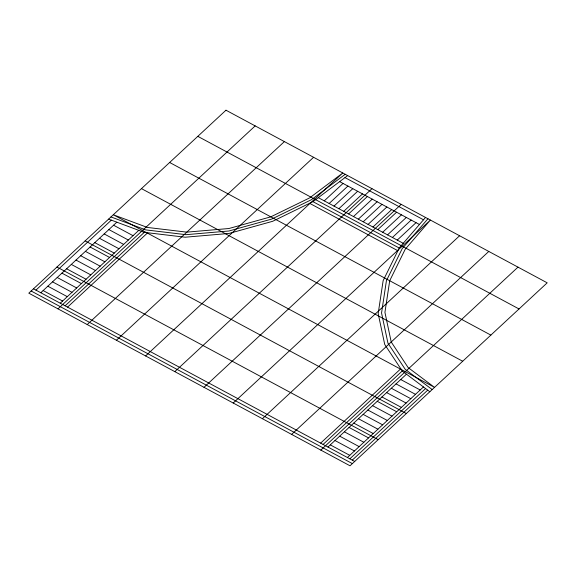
<?xml version="1.0" encoding="UTF-8"?>
<svg xmlns="http://www.w3.org/2000/svg" width="576" height="576" viewBox="0 0 576 576"><rect width="100%" height="100%" fill="white"/><g stroke="black" fill="none" stroke-linecap="round" stroke-linejoin="round"><path stroke-width="0.86" d="M425.527 217.44L399.298 247.86L383.141 280.656L378.173 313.603L384.718 344.448L402.336 371.102L429.833 391.738M427.961 218.75L402.25 248.558L386.424 280.699L381.55 312.984L387.965 343.217L405.238 369.338L432.18 389.556M35.928 290.124L111.355 220.14M40.795 292.738L116.842 222.178M60.264 303.199L138.78 230.35M58.003 308.866L255.182 125.899M65.131 305.813L144.302 232.351M67.565 307.123L147.708 232.754M87.206 324.554L284.386 141.595M116.402 340.25L313.589 157.291M145.606 355.939L342.785 172.98L309.643 197.899L270.799 216.842L228.902 228.521L186.804 232.135L147.377 227.441L113.306 214.762L434.527 387.374L408.132 367.567L391.219 341.986L384.934 312.372L389.707 280.742L405.209 249.257L430.394 220.061L233.215 403.02M324.266 200.866L343.044 183.434M329.134 203.479L347.911 186.055M334.001 206.093L352.778 188.669M338.868 208.706L357.646 191.282M343.735 211.327L362.513 193.896M174.809 371.635L371.988 188.676M348.602 213.941L367.38 196.517M353.47 216.554L372.247 199.13M358.337 219.168L377.114 201.744M363.204 221.789L381.982 204.365M368.071 224.402L386.849 206.978M372.938 227.016L391.716 209.592M204.012 387.324L401.191 204.365M377.806 229.63L396.583 212.206M382.673 232.25L401.45 214.826M387.54 234.864L406.318 217.44M392.407 237.478L411.185 220.054M397.274 240.091L416.052 222.667M262.411 418.709L459.598 235.75M291.614 434.405L488.794 251.446M320.645 443.124L400.788 368.762M323.078 444.434L402.25 370.973M320.818 450.101L517.997 267.134M327.946 447.048L406.462 374.198M347.414 457.51L423.461 386.95M349.848 458.82L425.585 388.548M352.282 460.123L427.709 390.139M345.218 174.29L311.386 199.728L271.735 219.067L228.96 230.99L185.99 234.677L145.742 229.889L110.959 216.936M347.652 175.594L313.128 201.557L272.671 221.292L229.025 233.453L185.17 237.218L144.101 232.33L108.612 219.118M344.988 177.602L423.497 219.794M339.653 181.613L419.443 224.496M318.312 197.662L403.229 243.295M197.813 136.346L519.034 308.966M312.934 201.65L399.218 248.018M309.578 203.285L397.879 250.74M169.646 162.482L490.86 335.102M141.473 188.626L462.694 361.238M113.566 225.216L133.034 235.678M400.716 379.526L420.185 389.988M108.871 229.572L128.34 240.034M396.022 383.882L415.49 394.344M104.177 233.928L123.646 244.39M391.327 388.238L410.796 398.7M99.482 238.284L118.951 248.746M386.633 392.594L406.102 403.056M94.788 242.64L114.25 253.102M381.938 396.95L401.407 407.412M85.14 240.898L406.354 413.518M90.094 246.996L109.555 257.458M377.244 401.306L396.706 411.768M85.392 251.352L104.861 261.814M372.55 405.662L392.011 416.124M80.698 255.708L100.166 266.17M367.848 410.018L387.317 420.48M76.003 260.064L95.472 270.526M363.154 414.374L382.622 424.836M71.309 264.42L90.778 274.882M358.459 418.73L377.928 429.192M66.614 268.776L86.083 279.238M353.765 423.086L373.234 433.548M56.966 267.034L378.187 439.654M61.92 273.132L81.389 283.594M349.07 427.442L368.539 437.911M57.226 277.488L76.694 287.957M344.376 431.806L363.845 442.267M52.531 281.851L72 292.313M339.682 436.162L359.15 446.623M47.837 286.207L67.306 296.669M334.987 440.518L354.456 450.979M43.142 290.563L62.611 301.025M330.293 444.874L349.762 455.335M33.494 288.814L354.715 461.434M31.147 290.995L352.368 463.615M225.979 110.21L28.8 293.17L350.021 465.79L547.2 282.83L225.979 110.21"/></g></svg>
